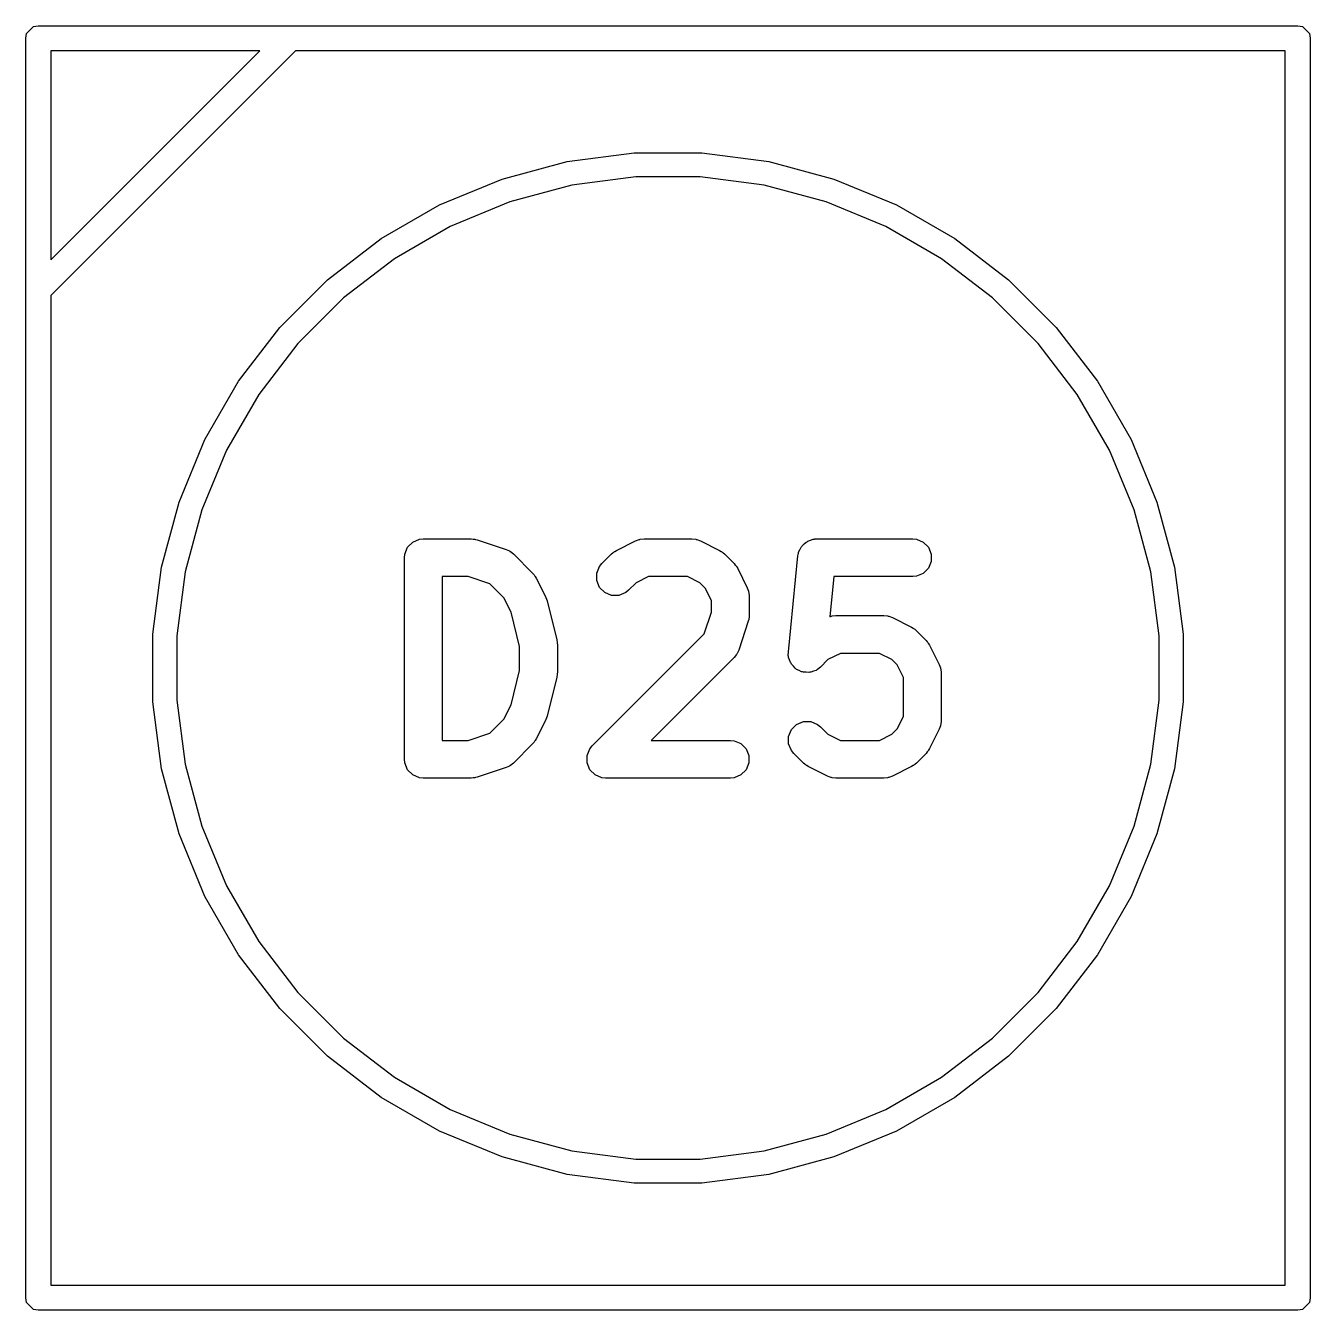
# Model space of a CAD drawing. Header units: millimetres. Extents: x 73 to 176, y -160 to -92.
# Drawn here: x 82.24 to 87.34, y -119.29 to -114.19 of the extents above; entities that cross this region are included whole.
import ezdxf

# ---------------------------------------------------------------- set-up
doc = ezdxf.new("R2010")
doc.units = ezdxf.units.MM
doc.layers.add('F.Fab', color=9, linetype='CONTINUOUS', true_color=0xafafaf)

msp = doc.modelspace()

# ---------------------------------------------------------------- linework, layer by layer
at = {"layer": 'F.Fab', "linetype": 'CONTINUOUS'}
for p, q in [((82.243, -114.244), (82.246806, -114.224866)), ((82.246806, -114.224866), (82.273866, -114.197806)), ((82.273866, -114.197806), (82.293, -114.194)), ((82.293, -114.194), (87.293, -114.194)), ((87.293, -114.194), (87.312134, -114.197806)), ((87.312134, -114.197806), (87.339194, -114.224866)), ((87.339194, -114.224866), (87.343, -114.244)), ((82.243, -119.244), (82.243, -114.244)), ((87.343, -114.244), (87.343, -119.244)), ((83.313711, -114.294), (82.343, -115.26471)), ((82.343, -114.294), (82.343, -115.123289)), ((82.343, -115.123289), (83.172289, -114.294)), ((83.172289, -114.294), (82.343, -114.294)), ((87.243, -114.294), (83.313711, -114.294)), ((87.243, -119.194), (87.243, -114.294)), ((84.393065, -114.73339), (84.658924, -114.698389)), ((84.658924, -114.698389), (84.927076, -114.698389)), ((84.927076, -114.698389), (85.192935, -114.73339)), ((84.134049, -114.802793), (84.393065, -114.73339)), ((85.192935, -114.73339), (85.451951, -114.802793)), ((84.66519, -114.794), (84.411758, -114.827365)), ((84.92081, -114.794), (84.66519, -114.794)), ((85.174242, -114.827365), (84.92081, -114.794)), ((83.886308, -114.905411), (84.134049, -114.802793)), ((84.411758, -114.827365), (84.164848, -114.893524)), ((85.421152, -114.893524), (85.174242, -114.827365)), ((85.451951, -114.802793), (85.699692, -114.905411)), ((84.164848, -114.893524), (83.928687, -114.991346)), ((85.657313, -114.991346), (85.421152, -114.893524)), ((83.654081, -115.039487), (83.886308, -114.905411)), ((85.699692, -114.905411), (85.931919, -115.039487)), ((83.928687, -114.991346), (83.707314, -115.119155)), ((85.878686, -115.119155), (85.657313, -114.991346)), ((83.441341, -115.202728), (83.654081, -115.039487)), ((85.931919, -115.039487), (86.144659, -115.202728)), ((83.707314, -115.119155), (83.504517, -115.274767)), ((86.081483, -115.274767), (85.878686, -115.119155)), ((83.251728, -115.392341), (83.441341, -115.202728)), ((86.144659, -115.202728), (86.334272, -115.392341)), ((82.343, -115.26471), (82.343, -119.194)), ((83.504517, -115.274767), (83.323767, -115.455517)), ((86.262233, -115.455517), (86.081483, -115.274767)), ((83.088487, -115.605081), (83.251728, -115.392341)), ((86.334272, -115.392341), (86.497513, -115.605081)), ((83.323767, -115.455517), (83.168155, -115.658314)), ((86.417845, -115.658314), (86.262233, -115.455517)), ((82.954411, -115.837308), (83.088487, -115.605081)), ((86.497513, -115.605081), (86.631589, -115.837308)), ((83.168155, -115.658314), (83.040346, -115.879687)), ((86.545654, -115.879687), (86.417845, -115.658314)), ((82.851793, -116.085049), (82.954411, -115.837308)), ((86.631589, -115.837308), (86.734207, -116.085049)), ((83.040346, -115.879687), (82.942524, -116.115848)), ((86.643476, -116.115848), (86.545654, -115.879687)), ((82.78239, -116.344065), (82.851793, -116.085049)), ((82.942524, -116.115848), (82.876365, -116.362758)), ((86.709635, -116.362758), (86.643476, -116.115848)), ((86.734207, -116.085049), (86.80361, -116.344065)), ((83.748012, -116.291663), (83.759211, -116.264627)), ((83.759211, -116.264627), (83.779903, -116.243935)), ((83.779903, -116.243935), (83.806939, -116.232736)), ((83.806939, -116.232736), (83.821571, -116.231295)), ((83.821571, -116.231295), (84.012047, -116.231295)), ((84.012047, -116.231295), (84.019452, -116.232024)), ((84.019452, -116.232024), (84.021427, -116.231884)), ((84.021427, -116.231884), (84.024024, -116.232474)), ((84.024024, -116.232474), (84.026679, -116.232736)), ((84.026679, -116.232736), (84.02851, -116.233494)), ((84.02851, -116.233494), (84.035764, -116.235144)), ((84.035764, -116.235144), (84.15005, -116.273239)), ((84.15005, -116.273239), (84.163475, -116.279233)), ((84.163475, -116.279233), (84.16551, -116.280998)), ((84.581733, -116.281271), (84.58803, -116.277308)), ((84.58803, -116.277308), (84.66422, -116.239213)), ((84.66422, -116.239213), (84.677952, -116.233958)), ((84.677952, -116.233958), (84.680639, -116.233767)), ((84.680639, -116.233767), (84.683129, -116.232736)), ((84.683129, -116.232736), (84.697761, -116.231295)), ((84.697761, -116.231295), (84.888237, -116.231295)), ((84.888237, -116.231295), (84.902869, -116.232736)), ((84.902869, -116.232736), (84.905358, -116.233767)), ((84.905358, -116.233767), (84.908046, -116.233958)), ((84.908046, -116.233958), (84.921778, -116.239213)), ((84.921778, -116.239213), (84.997969, -116.277308)), ((84.997969, -116.277308), (85.004268, -116.281272)), ((85.311738, -116.284416), (85.31692, -116.274756)), ((85.31692, -116.274756), (85.321116, -116.264627)), ((85.321116, -116.264627), (85.323787, -116.261955)), ((85.323787, -116.261955), (85.325572, -116.258629)), ((85.325572, -116.258629), (85.334054, -116.251688)), ((85.334054, -116.251688), (85.341808, -116.243935)), ((85.341808, -116.243935), (85.345296, -116.242489)), ((85.345296, -116.242489), (85.34822, -116.240098)), ((85.34822, -116.240098), (85.358717, -116.23693)), ((85.358717, -116.23693), (85.368844, -116.232736)), ((85.368844, -116.232736), (85.374449, -116.232183)), ((85.374449, -116.232183), (85.376236, -116.231645)), ((85.376236, -116.231645), (85.378064, -116.231827)), ((85.378064, -116.231827), (85.383476, -116.231295)), ((85.383476, -116.231295), (85.764428, -116.231295)), ((85.764428, -116.231295), (85.77906, -116.232736)), ((85.77906, -116.232736), (85.806096, -116.243935)), ((85.806096, -116.243935), (85.826788, -116.264627)), ((85.826788, -116.264627), (85.837987, -116.291663)), ((83.746571, -116.306295), (83.748012, -116.291663)), ((83.746571, -117.106295), (83.746571, -116.306295)), ((84.16551, -116.280998), (84.168001, -116.28203)), ((84.168001, -116.28203), (84.179366, -116.291357)), ((84.179366, -116.291357), (84.255556, -116.367547)), ((84.521115, -116.340817), (84.530443, -116.329451)), ((84.530443, -116.329451), (84.568539, -116.291356)), ((84.568539, -116.291356), (84.574287, -116.286638)), ((84.574287, -116.286638), (84.575587, -116.28514)), ((84.575587, -116.28514), (84.577845, -116.283718)), ((84.577845, -116.283718), (84.579904, -116.282029)), ((84.579904, -116.282029), (84.581733, -116.281271)), ((85.004268, -116.281272), (85.006096, -116.28203)), ((85.006096, -116.28203), (85.008152, -116.283718)), ((85.008152, -116.283718), (85.010412, -116.28514)), ((85.010412, -116.28514), (85.011711, -116.286638)), ((85.011711, -116.286638), (85.017461, -116.291357)), ((85.017461, -116.291357), (85.055556, -116.329452)), ((85.055556, -116.329452), (85.060274, -116.335201)), ((85.270752, -116.679784), (85.308848, -116.298832)), ((85.308848, -116.298832), (85.309917, -116.293499)), ((85.309917, -116.291663), (85.31063, -116.28994)), ((85.309917, -116.293499), (85.309917, -116.291663)), ((85.31063, -116.28994), (85.311738, -116.284416)), ((85.837987, -116.320927), (85.826788, -116.347963)), ((85.837987, -116.291663), (85.837987, -116.320927)), ((82.747389, -116.609924), (82.78239, -116.344065)), ((82.876365, -116.362758), (82.843, -116.61619)), ((83.999877, -116.381295), (83.896571, -116.381295)), ((83.896571, -116.381295), (83.896571, -117.031295)), ((84.085819, -116.409942), (83.999877, -116.381295)), ((84.255556, -116.367547), (84.260276, -116.373297)), ((84.260276, -116.373297), (84.261773, -116.374596)), ((84.261773, -116.374596), (84.263192, -116.37685)), ((84.263192, -116.37685), (84.264884, -116.378912)), ((84.264884, -116.378912), (84.265642, -116.380744)), ((84.265642, -116.380744), (84.269605, -116.387039)), ((84.509916, -116.367853), (84.521115, -116.340817)), ((84.509916, -116.397115), (84.509916, -116.367853)), ((84.715466, -116.381295), (84.665997, -116.406029)), ((84.870532, -116.381295), (84.715466, -116.381295)), ((84.920001, -116.406029), (84.870532, -116.381295)), ((85.060274, -116.335201), (85.061773, -116.336501)), ((85.061773, -116.336501), (85.063194, -116.33876)), ((85.063194, -116.33876), (85.064883, -116.340817)), ((85.064883, -116.340817), (85.06564, -116.342644)), ((85.06564, -116.342644), (85.069605, -116.348944)), ((85.069605, -116.348944), (85.1077, -116.425135)), ((85.45135, -116.381295), (85.435438, -116.54041)), ((85.764428, -116.381295), (85.45135, -116.381295)), ((85.77906, -116.379854), (85.764428, -116.381295)), ((85.806096, -116.368655), (85.77906, -116.379854)), ((85.826788, -116.347963), (85.806096, -116.368655)), ((86.743, -116.61619), (86.709635, -116.362758)), ((86.80361, -116.344065), (86.838611, -116.609924)), ((84.140883, -116.465006), (84.085819, -116.409942)), ((84.269605, -116.387039), (84.3077, -116.46323)), ((84.521114, -116.424152), (84.509916, -116.397115)), ((84.541807, -116.444845), (84.521114, -116.424152)), ((84.665997, -116.406029), (84.636507, -116.435519)), ((84.940883, -116.426911), (84.920001, -116.406029)), ((84.965618, -116.47638), (84.940883, -116.426911)), ((85.1077, -116.425135), (85.112955, -116.438867)), ((84.169853, -116.522945), (84.140883, -116.465006)), ((84.3077, -116.46323), (84.308109, -116.464299)), ((84.308109, -116.464299), (84.308432, -116.464735)), ((84.308432, -116.464735), (84.31063, -116.470886)), ((84.31063, -116.470886), (84.312955, -116.476962)), ((84.312955, -116.476962), (84.312993, -116.4775)), ((84.312993, -116.4775), (84.313379, -116.47858)), ((84.313379, -116.47858), (84.351475, -116.630962)), ((84.568843, -116.456044), (84.541807, -116.444845)), ((84.598105, -116.456044), (84.568843, -116.456044)), ((84.625142, -116.444846), (84.598105, -116.456044)), ((84.636507, -116.435519), (84.625142, -116.444846)), ((84.965618, -116.522696), (84.965618, -116.47638)), ((85.112955, -116.438867), (85.113145, -116.441554)), ((85.113145, -116.441554), (85.114177, -116.444044)), ((85.114177, -116.444044), (85.115618, -116.458676)), ((85.115618, -116.458676), (85.115618, -116.534866)), ((84.203714, -116.658387), (84.169853, -116.522945)), ((84.93697, -116.608638), (84.965618, -116.522696)), ((85.115618, -116.534866), (85.114888, -116.542271)), ((85.111769, -116.558583), (85.073674, -116.672869)), ((85.113418, -116.551329), (85.111769, -116.558583)), ((85.114177, -116.549498), (85.113418, -116.551329)), ((85.114438, -116.546843), (85.114177, -116.549498)), ((85.115029, -116.544246), (85.114438, -116.546843)), ((85.114888, -116.542271), (85.115029, -116.544246)), ((85.435438, -116.54041), (85.439857, -116.53872)), ((85.439857, -116.53872), (85.442544, -116.538529)), ((85.442544, -116.538529), (85.445034, -116.537498)), ((85.445034, -116.537498), (85.459666, -116.536057)), ((85.459666, -116.536057), (85.650142, -116.536057)), ((85.650142, -116.536057), (85.664774, -116.537498)), ((85.664774, -116.537498), (85.667263, -116.538529)), ((85.667263, -116.538529), (85.669951, -116.53872)), ((85.669951, -116.53872), (85.683683, -116.543975)), ((85.683683, -116.543975), (85.759874, -116.58207)), ((85.759874, -116.58207), (85.766173, -116.586034)), ((82.747389, -116.61619), (82.747389, -116.609924)), ((82.747389, -116.878076), (82.747389, -116.61619)), ((82.843, -116.61619), (82.843, -116.87181)), ((84.351475, -116.630962), (84.35185, -116.633498)), ((84.35185, -116.633498), (84.352273, -116.63452)), ((84.352273, -116.63452), (84.352815, -116.640032)), ((84.492347, -117.053262), (84.93697, -116.608638)), ((85.766173, -116.586034), (85.768001, -116.586792)), ((85.768001, -116.586792), (85.770057, -116.58848)), ((85.770057, -116.58848), (85.772317, -116.589902)), ((85.772317, -116.589902), (85.773616, -116.5914)), ((85.773616, -116.5914), (85.779366, -116.596119)), ((85.779366, -116.596119), (85.817461, -116.634214)), ((85.817461, -116.634214), (85.822179, -116.639963)), ((86.743, -116.87181), (86.743, -116.61619)), ((86.838611, -116.609924), (86.838611, -116.878076)), ((84.203714, -116.754202), (84.203714, -116.658387)), ((84.352815, -116.640032), (84.353625, -116.645506)), ((84.353625, -116.645506), (84.353462, -116.646598)), ((84.353462, -116.646598), (84.353714, -116.649152)), ((84.353714, -116.649152), (84.353714, -116.763438)), ((85.06768, -116.686294), (85.065916, -116.688327)), ((85.073674, -116.672869), (85.06768, -116.686294)), ((85.27073, -116.694487), (85.270752, -116.679784)), ((85.477371, -116.686057), (85.427902, -116.710791)), ((85.632437, -116.686057), (85.477371, -116.686057)), ((85.681906, -116.710791), (85.632437, -116.686057)), ((85.822179, -116.639963), (85.823678, -116.641263)), ((85.823678, -116.641263), (85.825099, -116.643522)), ((85.825099, -116.643522), (85.826788, -116.645579)), ((85.826788, -116.645579), (85.827545, -116.647406)), ((85.827545, -116.647406), (85.83151, -116.653706)), ((85.83151, -116.653706), (85.869605, -116.729897)), ((85.055556, -116.702185), (84.726446, -117.031295)), ((85.064884, -116.69082), (85.055556, -116.702185)), ((85.065916, -116.688327), (85.064884, -116.69082)), ((85.271821, -116.698102), (85.27073, -116.694487)), ((85.271821, -116.701877), (85.271821, -116.698102)), ((85.276014, -116.712003), (85.271821, -116.701877)), ((85.279183, -116.722503), (85.276014, -116.712003)), ((85.281574, -116.725425), (85.279183, -116.722503)), ((85.283019, -116.728914), (85.281574, -116.725425)), ((85.290773, -116.736668), (85.283019, -116.728914)), ((85.297714, -116.745151), (85.290773, -116.736668)), ((85.427902, -116.710791), (85.398412, -116.740281)), ((85.702788, -116.731673), (85.681906, -116.710791)), ((85.727523, -116.781142), (85.702788, -116.731673)), ((85.869605, -116.729897), (85.87486, -116.743629)), ((84.169853, -116.889643), (84.203714, -116.754202)), ((84.351475, -116.781628), (84.313379, -116.93401)), ((84.35185, -116.779091), (84.351475, -116.781628)), ((84.352273, -116.77807), (84.35185, -116.779091)), ((84.352815, -116.772557), (84.352273, -116.77807)), ((84.353625, -116.767084), (84.352815, -116.772557)), ((84.353714, -116.763438), (84.353462, -116.765991)), ((84.353462, -116.765991), (84.353625, -116.767084)), ((85.30104, -116.746935), (85.297714, -116.745151)), ((85.303712, -116.749607), (85.30104, -116.746935)), ((85.313841, -116.753802), (85.303712, -116.749607)), ((85.323501, -116.758985), (85.313841, -116.753802)), ((85.327259, -116.75936), (85.323501, -116.758985)), ((85.330748, -116.760806), (85.327259, -116.75936)), ((85.34171, -116.760806), (85.330748, -116.760806)), ((85.35262, -116.761897), (85.34171, -116.760806)), ((85.356236, -116.760806), (85.35262, -116.761897)), ((85.36001, -116.760806), (85.356236, -116.760806)), ((85.370136, -116.756612), (85.36001, -116.760806)), ((85.380636, -116.753444), (85.370136, -116.756612)), ((85.383558, -116.751052), (85.380636, -116.753444)), ((85.387047, -116.749608), (85.383558, -116.751052)), ((85.398412, -116.740281), (85.387047, -116.749608)), ((85.727523, -116.936209), (85.727523, -116.781142)), ((85.87486, -116.743629), (85.87505, -116.746316)), ((85.87505, -116.746316), (85.876082, -116.748806)), ((85.876082, -116.748806), (85.877523, -116.763438)), ((85.877523, -116.763438), (85.877523, -116.953914)), ((82.78239, -117.143935), (82.747389, -116.878076)), ((82.843, -116.87181), (82.876365, -117.125242)), ((84.140883, -116.947582), (84.169853, -116.889643)), ((86.709635, -117.125242), (86.743, -116.87181)), ((86.838611, -116.878076), (86.80361, -117.143935)), ((84.31063, -116.941703), (84.308432, -116.947855)), ((84.312955, -116.935628), (84.31063, -116.941703)), ((84.312993, -116.935089), (84.312955, -116.935628)), ((84.313379, -116.93401), (84.312993, -116.935089)), ((85.702788, -116.985677), (85.727523, -116.936209)), ((84.085818, -117.002648), (84.140883, -116.947582)), ((84.3077, -116.94936), (84.269605, -117.02555)), ((84.308109, -116.94829), (84.3077, -116.94936)), ((84.308432, -116.947855), (84.308109, -116.94829)), ((85.271821, -117.015473), (85.28302, -116.988436)), ((85.28302, -116.988436), (85.303712, -116.967744)), ((85.303712, -116.967744), (85.330749, -116.956545)), ((85.330749, -116.956545), (85.360011, -116.956545)), ((85.360011, -116.956545), (85.387048, -116.967744)), ((85.387048, -116.967744), (85.398413, -116.977071)), ((85.398413, -116.977071), (85.427903, -117.006561)), ((85.681905, -117.006561), (85.702788, -116.985677)), ((85.869605, -116.987455), (85.83151, -117.063645)), ((85.87486, -116.973723), (85.869605, -116.987455)), ((85.87505, -116.971035), (85.87486, -116.973723)), ((85.876082, -116.968546), (85.87505, -116.971035)), ((85.877523, -116.953914), (85.876082, -116.968546)), ((83.896571, -117.031295), (83.999877, -117.031295)), ((83.999877, -117.031295), (84.085818, -117.002648)), ((84.260274, -117.039292), (84.255557, -117.045041)), ((84.261773, -117.037993), (84.260274, -117.039292)), ((84.263194, -117.035734), (84.261773, -117.037993)), ((84.264884, -117.033676), (84.263194, -117.035734)), ((84.265641, -117.031846), (84.264884, -117.033676)), ((84.269605, -117.02555), (84.265641, -117.031846)), ((84.726446, -117.031295), (85.040618, -117.031295)), ((85.040618, -117.031295), (85.05525, -117.032736)), ((85.05525, -117.032736), (85.082286, -117.043935)), ((85.082286, -117.043935), (85.102978, -117.064627)), ((85.271821, -117.044735), (85.271821, -117.015473)), ((85.28302, -117.071772), (85.271821, -117.044735)), ((85.427903, -117.006561), (85.477371, -117.031295)), ((85.477371, -117.031295), (85.632437, -117.031295)), ((85.632437, -117.031295), (85.681905, -117.006561)), ((84.255557, -117.045041), (84.179366, -117.121233)), ((84.471821, -117.091663), (84.48302, -117.064627)), ((84.471821, -117.120927), (84.471821, -117.091663)), ((84.48302, -117.064627), (84.492347, -117.053262)), ((85.102978, -117.064627), (85.114177, -117.091663)), ((85.114177, -117.091663), (85.114177, -117.120927)), ((85.292347, -117.083137), (85.28302, -117.071772)), ((85.330443, -117.121233), (85.292347, -117.083137)), ((85.817462, -117.083136), (85.779367, -117.121232)), ((85.822179, -117.077387), (85.817462, -117.083136)), ((85.823678, -117.076088), (85.822179, -117.077387)), ((85.825099, -117.073829), (85.823678, -117.076088)), ((85.826789, -117.071771), (85.825099, -117.073829)), ((85.827546, -117.069941), (85.826789, -117.071771)), ((85.83151, -117.063645), (85.827546, -117.069941)), ((82.851793, -117.402951), (82.78239, -117.143935)), ((82.876365, -117.125242), (82.942524, -117.372152)), ((83.748012, -117.120926), (83.746571, -117.106295)), ((83.748012, -117.120927), (83.748012, -117.120926)), ((83.759211, -117.147963), (83.748012, -117.120927)), ((84.15005, -117.139351), (84.035764, -117.177446)), ((84.163475, -117.133357), (84.15005, -117.139351)), ((84.16551, -117.131591), (84.163475, -117.133357)), ((84.168001, -117.13056), (84.16551, -117.131591)), ((84.179366, -117.121233), (84.168001, -117.13056)), ((84.48302, -117.147963), (84.471821, -117.120927)), ((85.114177, -117.120927), (85.102978, -117.147963)), ((85.336193, -117.125953), (85.330443, -117.121233)), ((85.337492, -117.12745), (85.336193, -117.125953)), ((85.339746, -117.128869), (85.337492, -117.12745)), ((85.341808, -117.130561), (85.339746, -117.128869)), ((85.34364, -117.131319), (85.341808, -117.130561)), ((85.349935, -117.135282), (85.34364, -117.131319)), ((85.426125, -117.173377), (85.349935, -117.135282)), ((85.759874, -117.135282), (85.683683, -117.173377)), ((85.766173, -117.131317), (85.759874, -117.135282)), ((85.768001, -117.13056), (85.766173, -117.131317)), ((85.770057, -117.128872), (85.768001, -117.13056)), ((85.772317, -117.12745), (85.770057, -117.128872)), ((85.773617, -117.12595), (85.772317, -117.12745)), ((85.779367, -117.121232), (85.773617, -117.12595)), ((86.643476, -117.372152), (86.709635, -117.125242)), ((86.80361, -117.143935), (86.734207, -117.402951)), ((83.779903, -117.168655), (83.759211, -117.147963)), ((83.806939, -117.179854), (83.779903, -117.168655)), ((83.821571, -117.181295), (83.806939, -117.179854)), ((84.012047, -117.181295), (83.821571, -117.181295)), ((84.019452, -117.180565), (84.012047, -117.181295)), ((84.021427, -117.180706), (84.019452, -117.180565)), ((84.024024, -117.180115), (84.021427, -117.180706)), ((84.026679, -117.179854), (84.024024, -117.180115)), ((84.02851, -117.179095), (84.026679, -117.179854)), ((84.035764, -117.177446), (84.02851, -117.179095)), ((84.503712, -117.168655), (84.48302, -117.147963)), ((84.530748, -117.179854), (84.503712, -117.168655)), ((84.54538, -117.181295), (84.530748, -117.179854)), ((85.040618, -117.181295), (84.54538, -117.181295)), ((85.05525, -117.179854), (85.040618, -117.181295)), ((85.082286, -117.168655), (85.05525, -117.179854)), ((85.102978, -117.147963), (85.082286, -117.168655)), ((85.439857, -117.178632), (85.426125, -117.173377)), ((85.442544, -117.178822), (85.439857, -117.178632)), ((85.445034, -117.179854), (85.442544, -117.178822)), ((85.459666, -117.181295), (85.445034, -117.179854)), ((85.650142, -117.181295), (85.459666, -117.181295)), ((85.664774, -117.179854), (85.650142, -117.181295)), ((85.667263, -117.178822), (85.664774, -117.179854)), ((85.669951, -117.178632), (85.667263, -117.178822)), ((85.683683, -117.173377), (85.669951, -117.178632)), ((82.942524, -117.372152), (83.040346, -117.608313)), ((86.545654, -117.608313), (86.643476, -117.372152)), ((82.954411, -117.650692), (82.851793, -117.402951)), ((86.734207, -117.402951), (86.631589, -117.650692)), ((83.088487, -117.882919), (82.954411, -117.650692)), ((83.040346, -117.608313), (83.168155, -117.829686)), ((86.417845, -117.829686), (86.545654, -117.608313)), ((86.631589, -117.650692), (86.497513, -117.882919)), ((83.168155, -117.829686), (83.323767, -118.032483)), ((86.262233, -118.032483), (86.417845, -117.829686)), ((83.251728, -118.095659), (83.088487, -117.882919)), ((86.497513, -117.882919), (86.334272, -118.095659)), ((83.323767, -118.032483), (83.504517, -118.213233)), ((86.081483, -118.213233), (86.262233, -118.032483)), ((83.441341, -118.285272), (83.251728, -118.095659)), ((86.334272, -118.095659), (86.144659, -118.285272)), ((83.504517, -118.213233), (83.707314, -118.368845)), ((85.878686, -118.368845), (86.081483, -118.213233)), ((83.654081, -118.448513), (83.441341, -118.285272)), ((86.144659, -118.285272), (85.931919, -118.448513)), ((83.707314, -118.368845), (83.928687, -118.496654)), ((85.657313, -118.496654), (85.878686, -118.368845)), ((83.886308, -118.582589), (83.654081, -118.448513)), ((85.931919, -118.448513), (85.699692, -118.582589)), ((83.928687, -118.496654), (84.164848, -118.594476)), ((85.421152, -118.594476), (85.657313, -118.496654)), ((84.134049, -118.685207), (83.886308, -118.582589)), ((84.164848, -118.594476), (84.411758, -118.660635)), ((85.174242, -118.660635), (85.421152, -118.594476)), ((85.699692, -118.582589), (85.451951, -118.685207)), ((84.411758, -118.660635), (84.66519, -118.694)), ((84.92081, -118.694), (85.174242, -118.660635)), ((84.393065, -118.75461), (84.134049, -118.685207)), ((84.66519, -118.694), (84.92081, -118.694)), ((85.451951, -118.685207), (85.192935, -118.75461)), ((84.658924, -118.789611), (84.393065, -118.75461)), ((85.192935, -118.75461), (84.927076, -118.789611)), ((84.927076, -118.789611), (84.658924, -118.789611)), ((82.343, -119.194), (87.243, -119.194)), ((82.246806, -119.263134), (82.243, -119.244)), ((82.273866, -119.290194), (82.246806, -119.263134)), ((87.339194, -119.263134), (87.312134, -119.290194)), ((87.343, -119.244), (87.339194, -119.263134)), ((82.293, -119.294), (82.273866, -119.290194)), ((87.293, -119.294), (82.293, -119.294)), ((87.312134, -119.290194), (87.293, -119.294))]:
    msp.add_line(p, q, dxfattribs=at)

doc.saveas('drawing.dxf')
